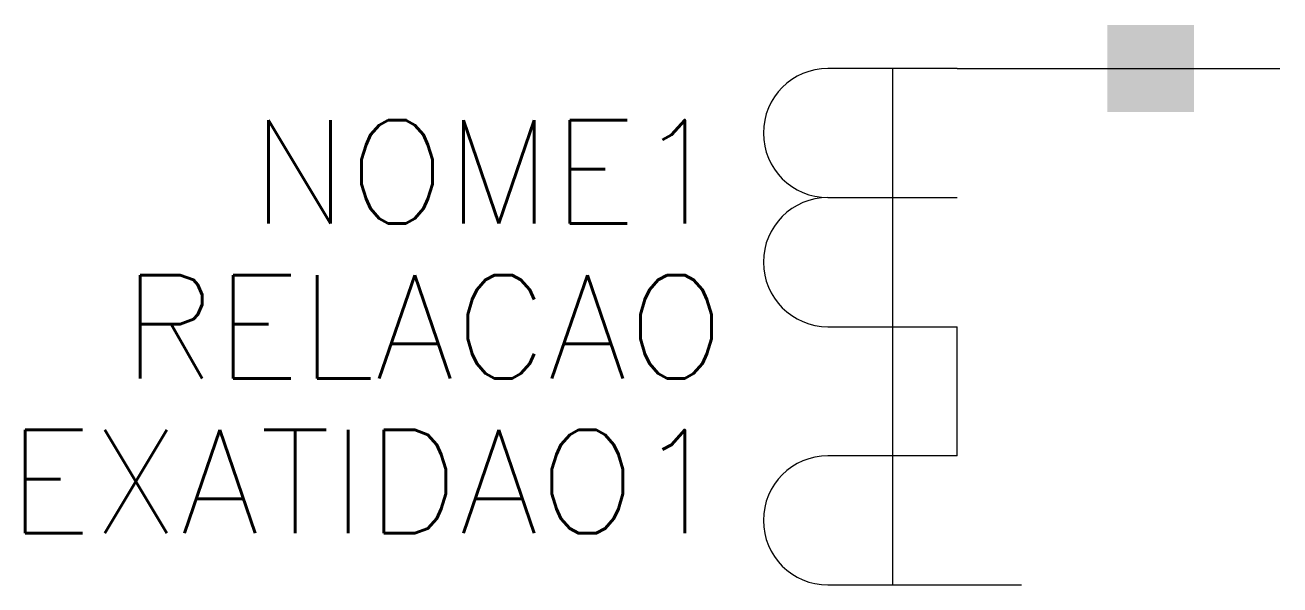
# Model space of a CAD drawing. Extents: x 198.2 to 222.5, y 180 to 190.8.
import ezdxf
from ezdxf.enums import TextEntityAlignment as Align

# ---------------------------------------------------------------- set-up
doc = ezdxf.new("R2010")
doc.units = 0
doc.header["$MEASUREMENT"] = 0
doc.layers.get('0').update_dxf_attribs({"linetype": 'CONTINUOUS'})
doc.styles.add('ROMANS', font='romans')

msp = doc.modelspace()

# ---------------------------------------------------------------- linework, layer by layer
for p, q in [((216.25, 190), (213.75, 190)), ((215, 190), (215, 180)), ((216.25, 190), (222.5, 190)), ((213.75, 187.5), (216.25, 187.5)), ((213.75, 185), (216.25, 185)), ((216.25, 182.5), (216.25, 185)), ((216.25, 182.5), (213.75, 182.5)), ((213.75, 180), (216.25, 180)), ((216.25, 180), (217.5, 180))]:
    msp.add_line(p, q)
for centre in [(213.75, 188.75), (213.75, 186.25), (213.75, 181.25)]:
    msp.add_arc(centre, 1.25, 90, 270)
msp.add_solid([(219.16, 189.16), (220.84, 189.16), (219.16, 190.84), (220.84, 190.84)])

# ---------------------------------------------------------------- texts
at = {"lineweight": -3, "style": 'ROMANS'}
for tag, text, p in [('NOME1', '', (211.75, 188)), ('RELACAO', 'RELACAO', (211.75, 185)), ('EXATIDAO1', 'EXATIDAO 1', (211.75, 182))]:
    msp.add_attdef(tag, text=text, height=2, dxfattribs=at).set_placement(p, align=Align.MIDDLE_RIGHT)

doc.saveas('drawing.dxf')
